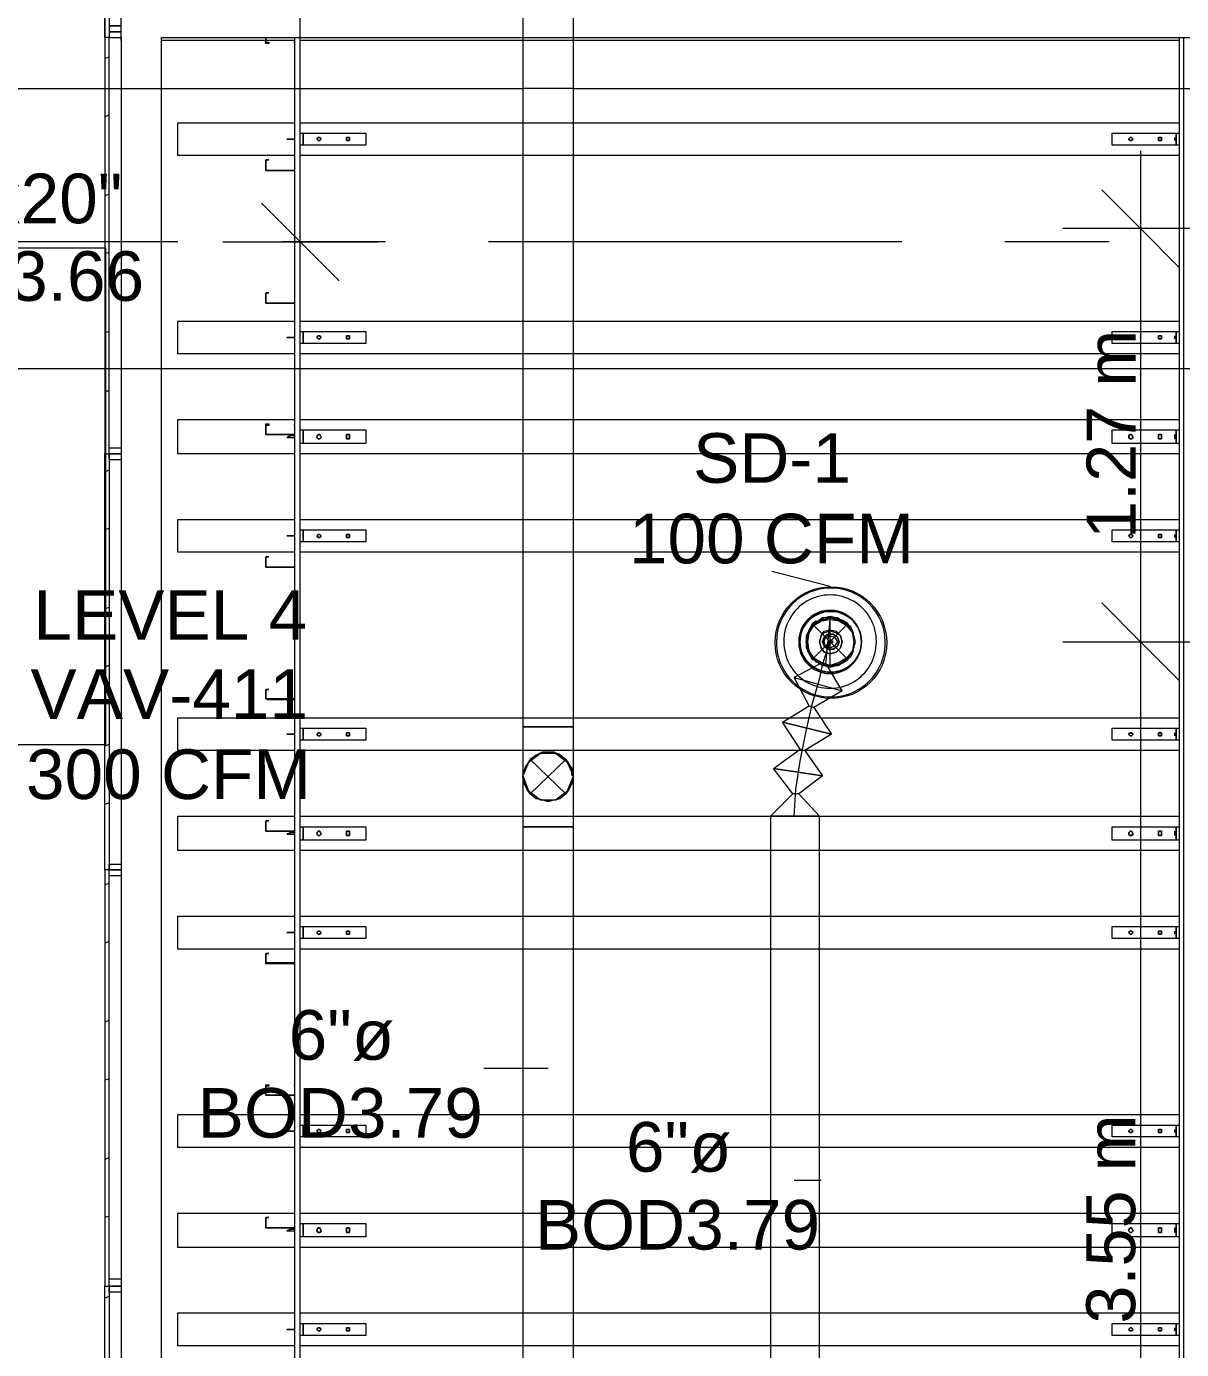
# Model space of a CAD drawing. Header units: metres. Extents: x 98 to 337, y -7 to 53.
# Drawn here: x 119.598 to 123.144, y 40.839 to 44.903 of the extents above; entities that cross this region are included whole.
import ezdxf

# ---------------------------------------------------------------- set-up
doc = ezdxf.new("R2010")
doc.units = ezdxf.units.M
doc.layers.add('HVAC - Ductos', color=5, linetype='Continuous', lineweight=0)
doc.layers.add('PDF_Text', color=7, linetype='Continuous', lineweight=0)
doc.layers.add('PDF_Geometry', color=7, linetype='Continuous', lineweight=0, true_color=0xaaaaaa)
doc.styles.add('PDF Helvetica', font='')
doc.styles.get('PDF Helvetica').set_extended_font_data('Helvetica')

msp = doc.modelspace()

# ---------------------------------------------------------------- linework, layer by layer
at = {"layer": 'HVAC - Ductos', "lineweight": 0}
for points in [[(121.1949, 45.0061), (121.1261, 45.0932), (121.282, 45.0795), (121.204, 45.0061), (121.1949, 45.0061), (121.1216, 44.9374), (121.1216, 42.7519), (121.1261, 42.7519), (121.1353, 42.7519), (121.1445, 42.7519), (121.1628, 42.7519), (121.1812, 42.7519), (121.1994, 42.7519), (121.2178, 42.7519), (121.2361, 42.7519), (121.2544, 42.7519), (121.2636, 42.7519), (121.2728, 42.7519), (121.2774, 42.7519), (121.2774, 44.9374), (121.1216, 44.9374), (121.2774, 44.9374), (121.204, 45.0061)], [(121.1216, 43.8515), (116.8972, 43.8515), (116.8972, 44.7129), (121.1216, 44.7129)], [(121.2774, 44.7129), (128.7409, 44.7129), (128.7409, 43.8515), (121.2774, 43.8515)], [(122.0287, 42.9489), (122.0471, 42.9398), (122.0654, 42.9352), (122.0837, 42.9398), (122.1067, 42.9489), (122.1204, 42.9581), (122.1341, 42.9765), (122.1387, 42.9947), (122.1433, 43.0131), (122.1387, 43.0314), (122.1341, 43.0497), (122.1204, 43.0681), (122.1067, 43.0772), (122.0837, 43.0864), (122.0654, 43.0909), (122.0471, 43.0864), (122.0287, 43.0772)], [(122.0333, 43.0818), (122.0379, 43.0818), (122.0425, 43.0818)], [(122.0379, 42.9489), (122.0654, 42.9352), (122.0654, 43.0909), (122.0517, 42.9443), (122.0563, 42.9398)], [(122.0425, 43.0818), (122.0654, 43.0864), (122.0929, 43.0818)], [(122.0929, 43.0818), (122.0975, 43.0818)], [(122.0242, 43.0772), (122.0105, 43.0681), (122.0013, 43.0497), (121.9921, 43.0314), (121.9921, 43.0131), (121.9921, 42.9947), (122.0013, 42.9765), (122.0105, 42.9581)], [(122.0013, 43.0451), (122.015, 43.0635), (122.0333, 43.0772)], [(122.0105, 43.0681), (122.1204, 42.9581)], [(122.1204, 43.0681), (122.0105, 42.9581)], [(122.0975, 43.0772), (122.1204, 43.0635), (122.1341, 43.0451)], [(122.1341, 43.0405), (122.1387, 43.0405)], [(121.9967, 42.9856), (121.9921, 43.0131), (121.9967, 43.036)], [(122.1341, 43.036), (122.1387, 43.0131), (122.1341, 42.9856)], [(121.9967, 42.981), (121.9967, 42.9856)], [(122.0517, 42.9443), (122.0379, 42.9489), (122.0333, 42.9443), (122.015, 42.9627), (122.0013, 42.981)], [(122.0105, 42.9581), (122.015, 42.9581)], [(122.015, 42.9581), (122.0242, 42.9489)], [(122.1341, 42.981), (122.1204, 42.9627), (122.0975, 42.9443)], [(122.1387, 42.9856), (122.1341, 42.981)], [(122.0425, 42.9398), (122.0379, 42.9443), (122.0333, 42.9443), (121.9554, 42.9031), (122.1021, 42.8619), (122.015, 42.8115), (122.07, 42.729), (121.9188, 42.7656), (122.0013, 42.816), (122.015, 42.8115)], [(122.0013, 42.816), (121.9554, 42.9031), (122.1021, 42.8619), (122.0563, 42.9398)], [(122.0929, 42.9443), (122.0654, 42.9398), (122.0425, 42.9443)], [(122.0975, 42.9443), (122.0929, 42.9398)], [(121.9738, 42.6832), (121.9188, 42.7656), (122.07, 42.729), (121.9875, 42.6786), (122.0425, 42.6008), (121.8913, 42.6236), (121.9738, 42.6832), (121.9875, 42.6786)], [(121.2774, 39.7876), (121.2774, 42.4449), (121.2774, 42.4633), (121.2774, 42.5091), (121.2774, 42.5457), (121.2774, 42.5732), (121.2774, 42.5916), (121.2774, 42.6008), (121.2728, 42.6053), (121.2774, 42.6008), (121.2728, 42.5778), (121.2636, 42.5595), (121.2544, 42.5457), (121.2361, 42.532), (121.2224, 42.5274), (121.2361, 42.532), (121.2544, 42.5457), (121.2636, 42.5595), (121.2728, 42.5778), (121.2774, 42.6008), (121.2774, 42.6053), (121.2774, 42.6236), (121.2774, 42.6511), (121.2774, 42.6878), (121.2774, 42.7336), (121.2774, 42.7519), (121.2728, 42.7519), (121.2636, 42.7519), (121.2544, 42.7519), (121.2361, 42.7519), (121.2178, 42.7519), (121.1994, 42.7519), (121.1812, 42.7519), (121.1628, 42.7519), (121.1445, 42.7519), (121.1353, 42.7519), (121.1261, 42.7519), (121.1216, 42.7519), (121.1216, 42.7061), (121.1216, 42.6694), (121.1216, 42.6328), (121.1216, 42.6099), (121.1216, 42.6008), (121.1261, 42.5778), (121.1353, 42.5595), (121.1445, 42.5457), (121.1628, 42.532), (121.1812, 42.5274), (121.1994, 42.5228), (121.2178, 42.5274), (121.1994, 42.5228), (121.1812, 42.5274), (121.1628, 42.532), (121.1445, 42.5457), (121.1353, 42.5595), (121.1261, 42.5778), (121.1216, 42.6008)], [(121.1216, 42.5962), (121.1216, 42.6008), (121.1307, 42.6282), (121.1491, 42.6557), (121.172, 42.6694), (121.1994, 42.674), (121.2316, 42.6694), (121.2544, 42.6511), (121.2728, 42.6236), (121.2728, 42.6008)], [(121.2728, 42.6053), (121.2728, 42.619), (121.2636, 42.6374), (121.2544, 42.6511), (121.2361, 42.6648), (121.2178, 42.674), (121.1994, 42.674), (121.1812, 42.674), (121.1628, 42.6648), (121.1445, 42.6511), (121.1353, 42.6374), (121.1261, 42.619), (121.1216, 42.6008)], [(121.1445, 42.6511), (121.2544, 42.5457)], [(121.2544, 42.6511), (121.1445, 42.5457)], [(121.1216, 42.5962), (121.1216, 42.587), (121.1216, 42.5641), (121.1216, 42.532), (121.1216, 42.4907), (121.1216, 42.4449), (121.1261, 42.4449), (121.1353, 42.4449), (121.1445, 42.4449), (121.1628, 42.4449), (121.1812, 42.4449), (121.1994, 42.4449), (121.2178, 42.4449), (121.2361, 42.4449), (121.2544, 42.4449), (121.2636, 42.4449), (121.2728, 42.4449), (121.2774, 42.4449), (121.2728, 42.4449), (121.2636, 42.4449), (121.2544, 42.4449), (121.2361, 42.4449), (121.2178, 42.4449), (121.1994, 42.4449), (121.1812, 42.4449), (121.1628, 42.4449), (121.1445, 42.4449), (121.1353, 42.4449), (121.1261, 42.4449), (121.1216, 42.4449), (121.1216, 39.7876)], [(121.9508, 42.5457), (121.8913, 42.6236), (122.0425, 42.6008), (121.9692, 42.5457), (121.9508, 42.5457), (121.8822, 42.477), (121.8822, 39.7876), (121.8913, 39.7876), (121.9005, 39.7876), (121.9188, 39.7876), (121.9371, 39.7876), (121.9554, 39.7876), (121.9738, 39.7876), (121.9967, 39.7876), (122.0105, 39.7876), (122.0242, 39.7876), (122.0287, 39.7876), (122.0333, 39.7876), (122.0333, 42.477), (121.8822, 42.477), (122.0333, 42.477), (121.9692, 42.5457)]]:
    msp.add_lwpolyline(points, dxfattribs=at)
for points in [[(121.9005, 43.0131, 1.01402), (122.2349, 43.0131, 0.986577)], [(121.9234, 43.0131, 1.008104), (122.2074, 43.0131, 1.013316)], [(121.9692, 43.0131, 1.017914), (122.1616, 43.0131, 1.009869)]]:
    msp.add_lwpolyline(points, format="xyb", close=True, dxfattribs=at)
for points in [[(121.9967, 43.0314), (122.0013, 43.0497), (122.015, 43.0635), (122.0287, 43.0772), (122.0471, 43.0818), (122.0654, 43.0864), (122.0837, 43.0818), (122.1021, 43.0772), (122.1204, 43.0635), (122.1295, 43.0497), (122.1387, 43.0314), (122.1387, 43.0131), (122.1387, 42.9947), (122.1295, 42.9765), (122.1204, 42.9627), (122.1021, 42.9489), (122.0837, 42.9398), (122.0654, 42.9398), (122.0471, 42.9398), (122.0287, 42.9489), (122.015, 42.9627), (122.0013, 42.9765), (121.9967, 42.9947), (121.9921, 43.0131)], [(122.1295, 43.0589), (122.0883, 43.0864), (122.0425, 43.0864), (122.0059, 43.0589), (121.9921, 43.0131), (122.0059, 42.9673), (122.0425, 42.9398), (122.0883, 42.9398), (122.1295, 42.9673), (122.1433, 43.0131)], [(122.0013, 43.0405), (122.015, 43.0635), (122.0379, 43.0772), (122.0654, 43.0818), (122.0929, 43.0772), (122.1158, 43.0635), (122.1341, 43.0405), (122.1387, 43.0131), (122.1341, 42.9856), (122.1158, 42.9627), (122.0929, 42.9489), (122.0654, 42.9398), (122.0379, 42.9489), (122.015, 42.9627), (122.0013, 42.9856), (121.9967, 43.0131)], [(122.0379, 43.0314), (122.0333, 43.0131), (122.0379, 43.0314), (122.0471, 43.0451), (122.0654, 43.0497), (122.0837, 43.0451), (122.0975, 43.0314), (122.1021, 43.0131), (122.0975, 43.0314), (122.0837, 43.0405), (122.0654, 43.0451), (122.0471, 43.0405)], [(122.0975, 42.9947), (122.1021, 43.0131), (122.0975, 42.9947), (122.0837, 42.981), (122.0654, 42.9765), (122.0471, 42.981), (122.0379, 42.9947), (122.0333, 43.0131), (122.0379, 42.9947), (122.0471, 42.981), (122.0654, 42.9765), (122.0837, 42.981)], [(122.0471, 43.0268), (122.0425, 43.0131), (122.0471, 43.0268), (122.0563, 43.036), (122.0745, 43.036), (122.0883, 43.0268), (122.0929, 43.0131), (122.0883, 43.0268), (122.0745, 43.036), (122.0609, 43.036)], [(122.0883, 42.9993), (122.0929, 43.0131), (122.0883, 42.9993), (122.0745, 42.9901), (122.0563, 42.9901), (122.0471, 42.9993), (122.0425, 43.0131), (122.0471, 42.9993), (122.0609, 42.9901), (122.0745, 42.9901)], [(122.0517, 43.0268), (122.0654, 43.0314), (122.0791, 43.0268), (122.0883, 43.0131), (122.0791, 42.9993), (122.0654, 42.9947), (122.0517, 42.9993), (122.0471, 43.0131)], [(122.0654, 43.0177), (122.0609, 43.0131), (122.0654, 43.0177), (122.07, 43.0177), (122.0745, 43.0131), (122.07, 43.0085), (122.0654, 43.0085), (122.0609, 43.0131), (122.0654, 43.0085), (122.07, 43.0085), (122.07, 43.0131), (122.07, 43.0177)], [(121.259, 42.642), (121.2224, 42.6694), (121.1766, 42.6694), (121.1399, 42.642), (121.1216, 42.6008), (121.1399, 42.5549), (121.1766, 42.5274), (121.2224, 42.5274), (121.259, 42.5549), (121.2774, 42.6008)], [(122.0333, 42.477), (122.0287, 42.477), (122.0242, 42.477), (122.0105, 42.477), (121.9967, 42.477), (121.9738, 42.477), (121.9554, 42.477), (121.9371, 42.477), (121.9188, 42.477), (121.9005, 42.477), (121.8913, 42.477), (121.8822, 42.477), (121.8913, 42.477), (121.9005, 42.477), (121.9188, 42.477), (121.9371, 42.477), (121.9554, 42.477), (121.9738, 42.477), (121.9967, 42.477), (122.0105, 42.477), (122.0242, 42.477), (122.0287, 42.477)]]:
    msp.add_lwpolyline(points, close=True, dxfattribs=at)
for centre, radius in [((122.068, 43.0104), 0.1715), ((122.0667, 43.013), 0.095), ((122.0667, 43.013), 0.095), ((122.0672, 43.013), 0.0935)]:
    msp.add_circle(centre, radius, dxfattribs=at)
at = {"layer": 'PDF_Geometry', "lineweight": 0}
for points in [[(119.8891, 44.8595), (119.8891, 44.8687), (119.8891, 44.9924), (119.8891, 46.3394), (120.0128, 46.3394), (120.0128, 47.636), (123.5591, 47.636), (123.5591, 46.3394), (123.6873, 46.3394)], [(120.4389, 44.0027), (120.4389, 46.573)], [(119.8525, 46.0828), (119.8387, 46.0828), (119.8387, 44.8687), (119.8387, 46.0828), (119.8525, 46.0828), (119.8525, 44.8687), (119.8387, 44.8687)], [(119.8525, 46.0645), (119.8525, 44.9053), (119.8891, 44.9053), (119.8525, 44.9053), (119.8525, 44.887), (119.8891, 44.887), (119.8525, 44.887), (119.8525, 44.8687), (119.8387, 44.8687), (119.8387, 43.5903), (119.8525, 43.5903), (119.8525, 43.6087), (119.8891, 43.6087)], [(119.8891, 39.7372), (119.8525, 39.7372), (119.8525, 39.7555), (119.8891, 39.7555), (119.8525, 39.7555), (119.8387, 39.7555), (119.8387, 41.0338), (119.8525, 41.0338), (119.8525, 42.3121), (119.8387, 42.3121), (119.8387, 43.5903), (119.8525, 43.5903), (119.8525, 44.8687), (119.8891, 44.8687), (119.8891, 38.5459), (120.0128, 38.5459), (120.0128, 37.2218), (120.0128, 38.5459), (119.9762, 38.5459)], [(123.5591, 44.8687), (123.5591, 39.9708), (120.0128, 39.9708), (120.0128, 44.8687), (123.6873, 44.8687), (123.6873, 44.8595)], [(120.1456, 44.8687), (120.3335, 44.8687), (120.4206, 44.8687), (120.4206, 39.9708), (120.4389, 39.9708), (120.4389, 44.8687), (123.1375, 44.8687), (123.1375, 39.9708), (123.1513, 39.9708), (123.1513, 44.8687), (123.1559, 44.8687)], [(120.4206, 44.8595), (120.3335, 44.8595), (120.0128, 44.8595)], [(120.4206, 44.8503), (120.4206, 44.8549)], [(123.1375, 44.8595), (120.4389, 44.8595)], [(119.8525, 44.8091), (119.8387, 44.8046)], [(121.2774, 44.7129), (121.1216, 44.7129)], [(119.8525, 44.6304), (119.8387, 44.6259)], [(120.4206, 44.5067), (120.0632, 44.5067), (120.0632, 44.6075), (120.4206, 44.6075)], [(120.4389, 44.6075), (123.1375, 44.6075)], [(120.3977, 44.5571), (120.4069, 44.5571), (120.3977, 44.5571)], [(120.4069, 44.5571), (120.4206, 44.5571), (120.4069, 44.5571)], [(120.4389, 44.5754), (120.4481, 44.5754), (120.6405, 44.5754), (120.6405, 44.5388), (120.4481, 44.5388), (120.4389, 44.5388)], [(123.1375, 44.5388), (123.1283, 44.5388), (122.9314, 44.5388), (122.9314, 44.5754), (123.1283, 44.5754), (123.1375, 44.5754)], [(123.1375, 44.5067), (120.4389, 44.5067)], [(123.0184, 44.5205), (123.0184, 43.0131), (123.0184, 39.224)], [(119.8525, 44.3876), (119.8387, 44.383)], [(123.1375, 44.1631), (123.0184, 44.2822), (122.8993, 44.4014)], [(120.3198, 44.3601), (120.4389, 44.241), (120.558, 44.1219)], [(123.2567, 44.2822), (123.0184, 44.2822), (122.7801, 44.2822)], [(120.0632, 44.241), (118.7941, 44.241)], [(120.2006, 44.241), (120.4389, 44.241), (120.6772, 44.241)], [(120.7, 44.241), (120.3839, 44.241)], [(122.2854, 44.241), (121.0162, 44.241)], [(122.9222, 44.241), (122.6015, 44.241)], [(119.8525, 44.2089), (119.8387, 44.2043)], [(120.4206, 43.8974), (120.0632, 43.8974), (120.0632, 43.9981), (120.4206, 43.9981)], [(120.4389, 43.9981), (123.1375, 43.9981)], [(119.8525, 43.9661), (119.8387, 43.9615)], [(120.3977, 43.9477), (120.4069, 43.9477), (120.3977, 43.9477)], [(120.4069, 43.9477), (120.4206, 43.9477), (120.4069, 43.9477)], [(120.4389, 43.9661), (120.4481, 43.9661), (120.6405, 43.9661), (120.6405, 43.9294), (120.4481, 43.9294), (120.4389, 43.9294)], [(123.1375, 43.9294), (123.1283, 43.9294), (122.9314, 43.9294), (122.9314, 43.9661), (123.1283, 43.9661), (123.1375, 43.9661)], [(123.1375, 43.8974), (120.4389, 43.8974)], [(121.2774, 43.8515), (121.1216, 43.8515)], [(119.8525, 43.7828), (119.8387, 43.7828)], [(120.4206, 43.5903), (120.0632, 43.5903), (120.0632, 43.6958), (120.4206, 43.6958)], [(120.4389, 43.6958), (123.1375, 43.6958)], [(120.4206, 43.6774), (120.4206, 43.682)], [(120.4389, 43.6637), (120.4481, 43.6637), (120.6405, 43.6637), (120.6405, 43.6225), (120.4481, 43.6225), (120.4389, 43.6225)], [(120.4481, 43.6499), (120.4481, 43.6453)], [(123.1375, 43.6225), (123.1283, 43.6225), (122.9314, 43.6225), (122.9314, 43.6637), (123.1283, 43.6637), (123.1375, 43.6637)], [(123.1283, 43.6453), (123.1283, 43.6499)], [(120.4206, 43.6453), (120.4069, 43.6453), (120.3977, 43.6407), (120.4069, 43.6407), (120.4206, 43.6407)], [(120.4069, 43.6407), (120.4069, 43.6453)], [(120.4481, 43.6407), (120.4481, 43.6362)], [(123.1283, 43.6362), (123.1283, 43.6407)], [(119.8891, 43.5721), (119.8525, 43.5721), (119.8525, 43.5903), (119.8891, 43.5903), (119.8525, 43.5903), (119.8525, 42.3121), (119.8387, 42.3121), (119.8387, 41.0338), (119.8525, 41.0338), (119.8525, 41.0567), (119.8891, 41.0567)], [(123.1375, 43.5903), (120.4389, 43.5903)], [(119.8525, 43.5399), (119.8387, 43.5354)], [(120.4206, 43.288), (120.0632, 43.288), (120.0632, 43.3888), (120.4206, 43.3888)], [(120.4389, 43.3888), (123.1375, 43.3888)], [(119.8525, 43.3613), (119.8387, 43.3567)], [(120.3977, 43.3384), (120.4069, 43.3384), (120.3977, 43.3384)], [(120.4069, 43.3384), (120.4206, 43.3384), (120.4069, 43.3384)], [(120.4389, 43.3567), (120.4481, 43.3567), (120.6405, 43.3567), (120.6405, 43.32), (120.4481, 43.32), (120.4389, 43.32)], [(123.1375, 43.32), (123.1283, 43.32), (122.9314, 43.32), (122.9314, 43.3567), (123.1283, 43.3567), (123.1375, 43.3567)], [(123.1375, 43.288), (120.4389, 43.288)], [(122.0654, 43.1826), (121.8867, 43.2284)], [(123.1375, 42.8939), (123.0184, 43.0131), (122.8993, 43.1322)], [(119.8525, 43.1185), (119.8387, 43.1139)], [(121.9554, 42.477), (121.96, 42.5595), (121.9738, 42.6465), (121.9921, 42.7382), (122.0105, 42.8206), (122.0333, 42.8985), (122.0425, 42.9398), (122.0471, 42.9581), (122.0609, 42.9993), (122.0654, 43.0131)], [(122.7801, 43.0131), (123.0184, 43.0131), (123.2567, 43.0131)], [(119.8525, 42.9398), (119.8387, 42.9352)], [(120.4206, 42.8344), (120.3381, 42.8344), (120.3335, 42.839), (120.3335, 42.8665), (120.3427, 42.8665), (120.3335, 42.8665), (120.3335, 42.839), (120.3381, 42.839), (120.4206, 42.839)], [(120.4206, 42.6786), (120.0632, 42.6786), (120.0632, 42.7794), (120.4206, 42.7794)], [(120.4389, 42.7794), (123.1375, 42.7794)], [(120.3977, 42.729), (120.4069, 42.729), (120.3977, 42.729)], [(120.4069, 42.729), (120.4206, 42.729), (120.4069, 42.729)], [(120.4389, 42.7474), (120.4481, 42.7474), (120.6405, 42.7474), (120.6405, 42.7107), (120.4481, 42.7107), (120.4389, 42.7107)], [(123.1375, 42.7107), (123.1283, 42.7107), (122.9314, 42.7107), (122.9314, 42.7474), (123.1283, 42.7474), (123.1375, 42.7474)], [(119.8525, 42.697), (119.8387, 42.6924)], [(123.1375, 42.6786), (120.4389, 42.6786)], [(119.8525, 42.5183), (119.8387, 42.5137)], [(120.4206, 42.3716), (120.0632, 42.3716), (120.0632, 42.477), (120.4206, 42.477)], [(120.4389, 42.477), (123.1375, 42.477)], [(120.4389, 42.4449), (120.4481, 42.4449), (120.6405, 42.4449), (120.6405, 42.4037), (120.4481, 42.4037), (120.4389, 42.4037)], [(120.4481, 42.4312), (120.4481, 42.4266)], [(123.1375, 42.4037), (123.1283, 42.4037), (122.9314, 42.4037), (122.9314, 42.4449), (123.1283, 42.4449), (123.1375, 42.4449)], [(123.1283, 42.4266), (123.1283, 42.4312)], [(120.4206, 42.4266), (120.4069, 42.4266), (120.3977, 42.4221), (120.4069, 42.4221), (120.4206, 42.4221)], [(120.4069, 42.4221), (120.4069, 42.4266)], [(120.4481, 42.4221), (120.4481, 42.4175)], [(123.1283, 42.4175), (123.1283, 42.4221)], [(123.1375, 42.3716), (120.4389, 42.3716)], [(119.8891, 42.2937), (119.8525, 42.2937), (119.8525, 42.3121), (119.8891, 42.3121), (119.8525, 42.3121), (119.8525, 42.3304), (119.8891, 42.3304)], [(119.8525, 42.2708), (119.8387, 42.2662)], [(120.4206, 42.0692), (120.0632, 42.0692), (120.0632, 42.17), (120.4206, 42.17)], [(120.4389, 42.17), (123.1375, 42.17)], [(120.3977, 42.1196), (120.4069, 42.1196), (120.3977, 42.1196)], [(120.4069, 42.1196), (120.4206, 42.1196), (120.4069, 42.1196)], [(120.4389, 42.138), (120.4481, 42.138), (120.6405, 42.138), (120.6405, 42.1013), (120.4481, 42.1013), (120.4389, 42.1013)], [(123.1375, 42.1013), (123.1283, 42.1013), (122.9314, 42.1013), (122.9314, 42.138), (123.1283, 42.138), (123.1375, 42.138)], [(119.8525, 42.0922), (119.8387, 42.0876)], [(123.1375, 42.0692), (120.4389, 42.0692)], [(120.4206, 42.0234), (120.3381, 42.0234), (120.3335, 42.0234), (120.3335, 42.028), (120.3335, 42.0555), (120.3427, 42.0555), (120.3335, 42.0555), (120.3335, 42.028), (120.3381, 42.028), (120.4206, 42.028)], [(119.8525, 41.8493), (119.8387, 41.8447)], [(121.1994, 41.7027), (121.0025, 41.7027)], [(119.8525, 41.6706), (119.8387, 41.666)], [(120.4206, 41.6477), (120.4206, 41.6523)], [(120.4206, 41.4599), (120.0632, 41.4599), (120.0632, 41.5607), (120.4206, 41.5607)], [(120.4389, 41.5607), (123.1375, 41.5607)], [(120.4069, 41.5103), (120.3977, 41.5103), (120.4069, 41.5103)], [(120.4206, 41.5103), (120.4069, 41.5103), (120.4206, 41.5103)], [(120.4389, 41.5286), (120.4481, 41.5286), (120.6405, 41.5286), (120.6405, 41.492), (120.4481, 41.492), (120.4389, 41.492)], [(123.1375, 41.492), (123.1283, 41.492), (122.9314, 41.492), (122.9314, 41.5286), (123.1283, 41.5286), (123.1375, 41.5286)], [(123.1375, 41.4599), (120.4389, 41.4599)], [(119.8525, 41.4278), (119.8387, 41.4232)], [(121.9554, 41.3591), (122.0379, 41.3591)], [(120.4206, 41.1529), (120.0632, 41.1529), (120.0632, 41.2583), (120.4206, 41.2583)], [(120.4389, 41.2583), (123.1375, 41.2583)], [(119.8525, 41.2491), (119.8387, 41.2445)], [(120.4389, 41.2263), (120.4481, 41.2263), (120.6405, 41.2263), (120.6405, 41.185), (120.4481, 41.185), (120.4389, 41.185)], [(120.4481, 41.2125), (120.4481, 41.2079)], [(123.1375, 41.185), (123.1283, 41.185), (122.9314, 41.185), (122.9314, 41.2263), (123.1283, 41.2263), (123.1375, 41.2263)], [(123.1283, 41.2079), (123.1283, 41.2125)], [(120.4206, 41.2079), (120.4069, 41.2079), (120.3977, 41.2033), (120.4069, 41.2033), (120.4206, 41.2033)], [(120.4069, 41.2033), (120.4069, 41.2079)], [(120.4481, 41.2033), (120.4481, 41.1987)], [(123.1283, 41.1987), (123.1283, 41.2033)], [(123.1375, 41.1529), (120.4389, 41.1529)], [(119.8891, 41.0154), (119.8525, 41.0154), (119.8525, 41.0338), (119.8891, 41.0338), (119.8525, 41.0338), (119.8525, 39.7555), (119.8387, 39.7555), (119.8387, 38.5459), (119.8525, 38.5459), (119.8525, 39.7555), (119.8525, 39.7784), (119.8891, 39.7784)], [(119.8525, 41.0017), (119.8387, 40.9971)], [(120.4206, 40.8505), (120.0632, 40.8505), (120.0632, 40.9514), (120.4206, 40.9514)], [(120.4389, 40.9514), (123.1375, 40.9514)], [(120.4069, 40.9009), (120.3977, 40.9009), (120.4069, 40.9009)], [(120.4206, 40.9009), (120.4069, 40.9009), (120.4206, 40.9009)], [(120.4389, 40.9192), (120.4481, 40.9192), (120.6405, 40.9192), (120.6405, 40.8826), (120.4481, 40.8826), (120.4389, 40.8826)], [(123.1375, 40.8826), (123.1283, 40.8826), (122.9314, 40.8826), (122.9314, 40.9192), (123.1283, 40.9192), (123.1375, 40.9192)], [(123.1375, 40.8505), (120.4389, 40.8505)]]:
    msp.add_lwpolyline(points, dxfattribs=at)
for points in [[(120.3335, 44.8549), (120.3427, 44.8549), (120.3427, 44.8503), (120.3335, 44.8503), (120.3335, 44.8687)], [(120.4481, 44.5754), (120.4481, 44.5388)], [(120.4481, 44.5571), (120.4481, 44.5525), (120.4481, 44.5571), (120.4481, 44.5617), (120.4481, 44.5571), (120.4481, 44.5525), (120.4481, 44.5571), (120.4481, 44.5617)], [(120.4893, 44.5571), (120.4939, 44.5525), (120.4985, 44.5525), (120.5031, 44.5571), (120.4985, 44.5617), (120.4939, 44.5617)], [(120.5031, 44.5571), (120.4985, 44.5525), (120.4939, 44.5525), (120.4893, 44.5571), (120.4939, 44.5617), (120.4985, 44.5617)], [(120.5809, 44.5571), (120.5809, 44.5525), (120.5901, 44.5525), (120.5901, 44.5571), (120.5901, 44.5617), (120.5809, 44.5617)], [(120.5901, 44.5571), (120.5901, 44.5525), (120.5809, 44.5525), (120.5809, 44.5571), (120.5809, 44.5617), (120.5901, 44.5617)], [(122.9818, 44.5571), (122.9863, 44.5525), (122.9909, 44.5525), (122.9955, 44.5571), (122.9909, 44.5617), (122.9863, 44.5617)], [(122.9955, 44.5571), (122.9909, 44.5525), (122.9863, 44.5525), (122.9818, 44.5571), (122.9863, 44.5617), (122.9909, 44.5617)], [(123.0734, 44.5571), (123.0734, 44.5525), (123.0825, 44.5525), (123.0825, 44.5571), (123.0825, 44.5617), (123.0734, 44.5617)], [(123.0825, 44.5571), (123.0825, 44.5525), (123.0734, 44.5525), (123.0734, 44.5571), (123.0734, 44.5617), (123.0825, 44.5617)], [(123.1238, 44.5571), (123.1238, 44.5525), (123.1238, 44.5571), (123.1238, 44.5617)], [(123.1283, 44.5754), (123.1283, 44.5388)], [(123.1283, 44.5571), (123.1283, 44.5525), (123.1283, 44.5571), (123.1283, 44.5617)], [(120.3381, 44.4609), (120.3335, 44.4609), (120.3335, 44.493), (120.3427, 44.493), (120.3335, 44.493), (120.3335, 44.4609), (120.3381, 44.4609), (120.4206, 44.4609)], [(120.3381, 44.0531), (120.3335, 44.0531), (120.3335, 44.0577), (120.3335, 44.0852), (120.3427, 44.0852), (120.3335, 44.0852), (120.3335, 44.0577), (120.3335, 44.0531), (120.3381, 44.0531), (120.4206, 44.0531)], [(120.4481, 43.9661), (120.4481, 43.9294)], [(120.4481, 43.9477), (120.4481, 43.9432), (120.4481, 43.9477), (120.4481, 43.9523), (120.4481, 43.9477), (120.4481, 43.9432), (120.4481, 43.9477), (120.4481, 43.9523)], [(120.4893, 43.9477), (120.4939, 43.9432), (120.4985, 43.9432), (120.5031, 43.9477), (120.4985, 43.9523), (120.4939, 43.9523)], [(120.5031, 43.9477), (120.4985, 43.9432), (120.4939, 43.9432), (120.4893, 43.9477), (120.4939, 43.9523), (120.4985, 43.9523)], [(120.5809, 43.9477), (120.5809, 43.9432), (120.5901, 43.9432), (120.5901, 43.9477), (120.5901, 43.9523), (120.5809, 43.9523)], [(120.5901, 43.9477), (120.5901, 43.9432), (120.5809, 43.9432), (120.5809, 43.9477), (120.5809, 43.9523), (120.5901, 43.9523)], [(122.9818, 43.9477), (122.9863, 43.9432), (122.9909, 43.9432), (122.9955, 43.9477), (122.9909, 43.9523), (122.9863, 43.9523)], [(122.9955, 43.9477), (122.9909, 43.9432), (122.9863, 43.9432), (122.9818, 43.9477), (122.9863, 43.9523), (122.9909, 43.9523)], [(123.0734, 43.9477), (123.0734, 43.9432), (123.0825, 43.9432), (123.0825, 43.9477), (123.0825, 43.9523), (123.0734, 43.9523)], [(123.0825, 43.9477), (123.0825, 43.9432), (123.0734, 43.9432), (123.0734, 43.9477), (123.0734, 43.9523), (123.0825, 43.9523)], [(123.1238, 43.9477), (123.1238, 43.9432), (123.1238, 43.9477), (123.1238, 43.9523)], [(123.1283, 43.9661), (123.1283, 43.9294)], [(123.1283, 43.9477), (123.1283, 43.9432), (123.1283, 43.9477), (123.1283, 43.9523)], [(120.3381, 43.6499), (120.3335, 43.6499), (120.3335, 43.682), (120.3427, 43.682), (120.3427, 43.6774), (120.3335, 43.6774), (120.3335, 43.6499), (120.3381, 43.6499), (120.4206, 43.6499)], [(120.4481, 43.6637), (120.4481, 43.6225)], [(120.4481, 43.6407), (120.4481, 43.6362), (120.4481, 43.6407), (120.4481, 43.6499), (120.4481, 43.6407), (120.4481, 43.6362), (120.4481, 43.6407), (120.4481, 43.6499)], [(120.4893, 43.6407), (120.4939, 43.6362), (120.4985, 43.6362), (120.5031, 43.6407), (120.4985, 43.6499), (120.4939, 43.6499), (120.4893, 43.6453)], [(120.5031, 43.6407), (120.4985, 43.6362), (120.4939, 43.6362), (120.4893, 43.6407), (120.4939, 43.6499), (120.4985, 43.6499)], [(120.5809, 43.6407), (120.5809, 43.6362), (120.5901, 43.6362), (120.5901, 43.6407), (120.5901, 43.6499), (120.5809, 43.6499), (120.5809, 43.6453)], [(120.5901, 43.6407), (120.5901, 43.6362), (120.5809, 43.6362), (120.5809, 43.6407), (120.5809, 43.6499), (120.5901, 43.6499)], [(122.9818, 43.6407), (122.9863, 43.6362), (122.9909, 43.6362), (122.9955, 43.6407), (122.9909, 43.6499), (122.9863, 43.6499), (122.9818, 43.6453)], [(122.9955, 43.6407), (122.9909, 43.6362), (122.9863, 43.6362), (122.9818, 43.6407), (122.9863, 43.6499), (122.9909, 43.6499)], [(123.0734, 43.6407), (123.0734, 43.6362), (123.0825, 43.6362), (123.0825, 43.6407), (123.0825, 43.6499), (123.0734, 43.6499), (123.0734, 43.6453)], [(123.0825, 43.6407), (123.0825, 43.6362), (123.0734, 43.6362), (123.0734, 43.6407), (123.0734, 43.6499), (123.0825, 43.6499)], [(123.1238, 43.6407), (123.1238, 43.6362), (123.1238, 43.6407), (123.1238, 43.6499)], [(123.1283, 43.6637), (123.1283, 43.6225)], [(123.1283, 43.6407), (123.1283, 43.6362), (123.1283, 43.6407), (123.1283, 43.6499)], [(120.4481, 43.3567), (120.4481, 43.32)], [(120.4481, 43.3384), (120.4481, 43.3338), (120.4481, 43.3384), (120.4481, 43.343), (120.4481, 43.3384), (120.4481, 43.3338), (120.4481, 43.3384), (120.4481, 43.343)], [(120.4893, 43.3384), (120.4939, 43.3338), (120.4985, 43.3338), (120.5031, 43.3384), (120.4985, 43.343), (120.4939, 43.343)], [(120.5031, 43.3384), (120.4985, 43.3338), (120.4939, 43.3338), (120.4893, 43.3384), (120.4939, 43.343), (120.4985, 43.343)], [(120.5809, 43.3384), (120.5809, 43.3338), (120.5901, 43.3338), (120.5901, 43.3384), (120.5901, 43.343), (120.5809, 43.343)], [(120.5901, 43.3384), (120.5901, 43.3338), (120.5809, 43.3338), (120.5809, 43.3384), (120.5809, 43.343), (120.5901, 43.343)], [(122.9818, 43.3384), (122.9863, 43.3338), (122.9909, 43.3338), (122.9955, 43.3384), (122.9909, 43.343), (122.9863, 43.343)], [(122.9955, 43.3384), (122.9909, 43.3338), (122.9863, 43.3338), (122.9818, 43.3384), (122.9863, 43.343), (122.9909, 43.343)], [(123.0734, 43.3384), (123.0734, 43.3338), (123.0825, 43.3338), (123.0825, 43.3384), (123.0825, 43.343), (123.0734, 43.343)], [(123.0825, 43.3384), (123.0825, 43.3338), (123.0734, 43.3338), (123.0734, 43.3384), (123.0734, 43.343), (123.0825, 43.343)], [(123.1238, 43.3384), (123.1238, 43.3338), (123.1238, 43.3384), (123.1238, 43.343)], [(123.1283, 43.3567), (123.1283, 43.32)], [(123.1283, 43.3384), (123.1283, 43.3338), (123.1283, 43.3384), (123.1283, 43.343)], [(120.3381, 43.2422), (120.3335, 43.2422), (120.3335, 43.2742), (120.3427, 43.2742), (120.3335, 43.2742), (120.3335, 43.2422), (120.3381, 43.2422), (120.4206, 43.2422)], [(120.4481, 42.7474), (120.4481, 42.7107)], [(120.4481, 42.729), (120.4481, 42.7244), (120.4481, 42.729), (120.4481, 42.7336), (120.4481, 42.729), (120.4481, 42.7244), (120.4481, 42.729), (120.4481, 42.7336)], [(120.4893, 42.729), (120.4939, 42.7244), (120.4985, 42.7244), (120.5031, 42.729), (120.4985, 42.7336), (120.4939, 42.7336)], [(120.5031, 42.729), (120.4985, 42.7244), (120.4939, 42.7244), (120.4893, 42.729), (120.4939, 42.7336), (120.4985, 42.7336)], [(120.5809, 42.729), (120.5809, 42.7244), (120.5901, 42.7244), (120.5901, 42.729), (120.5901, 42.7336), (120.5809, 42.7336)], [(120.5901, 42.729), (120.5901, 42.7244), (120.5809, 42.7244), (120.5809, 42.729), (120.5809, 42.7336), (120.5901, 42.7336)], [(122.9818, 42.729), (122.9863, 42.7244), (122.9909, 42.7244), (122.9955, 42.729), (122.9909, 42.7336), (122.9863, 42.7336)], [(122.9955, 42.729), (122.9909, 42.7244), (122.9863, 42.7244), (122.9818, 42.729), (122.9863, 42.7336), (122.9909, 42.7336)], [(123.0734, 42.729), (123.0734, 42.7244), (123.0825, 42.7244), (123.0825, 42.729), (123.0825, 42.7336), (123.0734, 42.7336)], [(123.0825, 42.729), (123.0825, 42.7244), (123.0734, 42.7244), (123.0734, 42.729), (123.0734, 42.7336), (123.0825, 42.7336)], [(123.1238, 42.729), (123.1238, 42.7244), (123.1238, 42.729), (123.1238, 42.7336)], [(123.1283, 42.7474), (123.1283, 42.7107)], [(123.1283, 42.729), (123.1283, 42.7244), (123.1283, 42.729), (123.1283, 42.7336)], [(120.3381, 42.4312), (120.3335, 42.4312), (120.3335, 42.4633), (120.3427, 42.4633), (120.3335, 42.4633), (120.3335, 42.4312), (120.3381, 42.4312), (120.4206, 42.4312)], [(120.4481, 42.4449), (120.4481, 42.4037)], [(120.4481, 42.4221), (120.4481, 42.4175), (120.4481, 42.4221), (120.4481, 42.4312), (120.4481, 42.4221), (120.4481, 42.4175), (120.4481, 42.4221), (120.4481, 42.4312)], [(120.4893, 42.4221), (120.4939, 42.4175), (120.4985, 42.4175), (120.5031, 42.4221), (120.4985, 42.4312), (120.4939, 42.4312), (120.4893, 42.4266)], [(120.5031, 42.4221), (120.4985, 42.4175), (120.4939, 42.4175), (120.4893, 42.4221), (120.4939, 42.4312), (120.4985, 42.4312)], [(120.5809, 42.4221), (120.5809, 42.4175), (120.5901, 42.4175), (120.5901, 42.4221), (120.5901, 42.4312), (120.5809, 42.4312), (120.5809, 42.4266)], [(120.5901, 42.4221), (120.5901, 42.4175), (120.5809, 42.4175), (120.5809, 42.4221), (120.5809, 42.4312), (120.5901, 42.4312)], [(122.9818, 42.4221), (122.9863, 42.4175), (122.9909, 42.4175), (122.9955, 42.4221), (122.9909, 42.4312), (122.9863, 42.4312), (122.9818, 42.4266)], [(122.9955, 42.4221), (122.9909, 42.4175), (122.9863, 42.4175), (122.9818, 42.4221), (122.9863, 42.4312), (122.9909, 42.4312)], [(123.0734, 42.4221), (123.0734, 42.4175), (123.0825, 42.4175), (123.0825, 42.4221), (123.0825, 42.4312), (123.0734, 42.4312), (123.0734, 42.4266)], [(123.0825, 42.4221), (123.0825, 42.4175), (123.0734, 42.4175), (123.0734, 42.4221), (123.0734, 42.4312), (123.0825, 42.4312)], [(123.1238, 42.4221), (123.1238, 42.4175), (123.1238, 42.4221), (123.1238, 42.4312)], [(123.1283, 42.4449), (123.1283, 42.4037)], [(123.1283, 42.4221), (123.1283, 42.4175), (123.1283, 42.4221), (123.1283, 42.4312)], [(120.4481, 42.138), (120.4481, 42.1013)], [(120.4481, 42.1196), (120.4481, 42.115), (120.4481, 42.1196), (120.4481, 42.1242), (120.4481, 42.1196), (120.4481, 42.115), (120.4481, 42.1196), (120.4481, 42.1242)], [(120.4893, 42.1196), (120.4939, 42.115), (120.4985, 42.115), (120.5031, 42.1196), (120.4985, 42.1242), (120.4939, 42.1242)], [(120.5031, 42.1196), (120.4985, 42.115), (120.4939, 42.115), (120.4893, 42.1196), (120.4939, 42.1242), (120.4985, 42.1242)], [(120.5809, 42.1196), (120.5809, 42.115), (120.5901, 42.115), (120.5901, 42.1196), (120.5901, 42.1242), (120.5809, 42.1242)], [(120.5901, 42.1196), (120.5901, 42.115), (120.5809, 42.115), (120.5809, 42.1196), (120.5809, 42.1242), (120.5901, 42.1242)], [(122.9818, 42.1196), (122.9863, 42.115), (122.9909, 42.115), (122.9955, 42.1196), (122.9909, 42.1242), (122.9863, 42.1242)], [(122.9955, 42.1196), (122.9909, 42.115), (122.9863, 42.115), (122.9818, 42.1196), (122.9863, 42.1242), (122.9909, 42.1242)], [(123.0734, 42.1196), (123.0734, 42.115), (123.0825, 42.115), (123.0825, 42.1196), (123.0825, 42.1242), (123.0734, 42.1242)], [(123.0825, 42.1196), (123.0825, 42.115), (123.0734, 42.115), (123.0734, 42.1196), (123.0734, 42.1242), (123.0825, 42.1242)], [(123.1238, 42.1196), (123.1238, 42.115), (123.1238, 42.1196), (123.1238, 42.1242)], [(123.1283, 42.138), (123.1283, 42.1013)], [(123.1283, 42.1196), (123.1283, 42.115), (123.1283, 42.1196), (123.1283, 42.1242)], [(120.3381, 41.6202), (120.3335, 41.6202), (120.3335, 41.6523), (120.3427, 41.6523), (120.3427, 41.6477), (120.3335, 41.6477), (120.3335, 41.6202), (120.3381, 41.6202), (120.4206, 41.6202)], [(120.4481, 41.5286), (120.4481, 41.492)], [(120.4481, 41.5103), (120.4481, 41.5148), (120.4481, 41.5103), (120.4481, 41.5057), (120.4481, 41.5103), (120.4481, 41.5148), (120.4481, 41.5103), (120.4481, 41.5057)], [(120.5031, 41.5103), (120.4985, 41.5148), (120.4939, 41.5148), (120.4893, 41.5103), (120.4939, 41.5057), (120.4985, 41.5057)], [(120.4893, 41.5103), (120.4939, 41.5148), (120.4985, 41.5148), (120.5031, 41.5103), (120.4985, 41.5057), (120.4939, 41.5057)], [(120.5901, 41.5103), (120.5901, 41.5148), (120.5809, 41.5148), (120.5809, 41.5103), (120.5809, 41.5057), (120.5901, 41.5057)], [(120.5809, 41.5103), (120.5809, 41.5148), (120.5901, 41.5148), (120.5901, 41.5103), (120.5901, 41.5057), (120.5809, 41.5057)], [(122.9955, 41.5103), (122.9909, 41.5148), (122.9863, 41.5148), (122.9818, 41.5103), (122.9863, 41.5057), (122.9909, 41.5057)], [(122.9818, 41.5103), (122.9863, 41.5148), (122.9909, 41.5148), (122.9955, 41.5103), (122.9909, 41.5057), (122.9863, 41.5057)], [(123.0825, 41.5103), (123.0825, 41.5148), (123.0734, 41.5148), (123.0734, 41.5103), (123.0734, 41.5057), (123.0825, 41.5057)], [(123.0734, 41.5103), (123.0734, 41.5148), (123.0825, 41.5148), (123.0825, 41.5103), (123.0825, 41.5057), (123.0734, 41.5057)], [(123.1238, 41.5103), (123.1238, 41.5148), (123.1238, 41.5103), (123.1238, 41.5057)], [(123.1283, 41.5286), (123.1283, 41.492)], [(123.1283, 41.5103), (123.1283, 41.5148), (123.1283, 41.5103), (123.1283, 41.5057)], [(120.3381, 41.2125), (120.3335, 41.2125), (120.3335, 41.2171), (120.3335, 41.2445), (120.3427, 41.2445), (120.3335, 41.2445), (120.3335, 41.2171), (120.3335, 41.2125), (120.3381, 41.2125), (120.4206, 41.2125)], [(120.4481, 41.2263), (120.4481, 41.185)], [(120.4481, 41.2033), (120.4481, 41.2125), (120.4481, 41.2033), (120.4481, 41.1987), (120.4481, 41.2033), (120.4481, 41.2125), (120.4481, 41.2033), (120.4481, 41.1987)], [(120.5031, 41.2033), (120.4985, 41.2125), (120.4939, 41.2125), (120.4893, 41.2079), (120.4893, 41.2033), (120.4939, 41.1987), (120.4985, 41.1987)], [(120.4893, 41.2033), (120.4939, 41.2125), (120.4985, 41.2125), (120.5031, 41.2033), (120.4985, 41.1987), (120.4939, 41.1987)], [(120.5901, 41.2033), (120.5901, 41.2125), (120.5809, 41.2125), (120.5809, 41.2079), (120.5809, 41.2033), (120.5809, 41.1987), (120.5901, 41.1987)], [(120.5809, 41.2033), (120.5809, 41.2125), (120.5901, 41.2125), (120.5901, 41.2033), (120.5901, 41.1987), (120.5809, 41.1987)], [(122.9955, 41.2033), (122.9909, 41.2125), (122.9863, 41.2125), (122.9818, 41.2079), (122.9818, 41.2033), (122.9863, 41.1987), (122.9909, 41.1987)], [(122.9818, 41.2033), (122.9863, 41.2125), (122.9909, 41.2125), (122.9955, 41.2033), (122.9909, 41.1987), (122.9863, 41.1987)], [(123.0825, 41.2033), (123.0825, 41.2125), (123.0734, 41.2125), (123.0734, 41.2079), (123.0734, 41.2033), (123.0734, 41.1987), (123.0825, 41.1987)], [(123.0734, 41.2033), (123.0734, 41.2125), (123.0825, 41.2125), (123.0825, 41.2033), (123.0825, 41.1987), (123.0734, 41.1987)], [(123.1238, 41.2033), (123.1238, 41.2125), (123.1238, 41.2033), (123.1238, 41.1987)], [(123.1283, 41.2263), (123.1283, 41.185)], [(123.1283, 41.2033), (123.1283, 41.2125), (123.1283, 41.2033), (123.1283, 41.1987)], [(120.4481, 40.9192), (120.4481, 40.8826)], [(120.4481, 40.9009), (120.4481, 40.9055), (120.4481, 40.9009), (120.4481, 40.8963), (120.4481, 40.9009), (120.4481, 40.9055), (120.4481, 40.9009), (120.4481, 40.8963)], [(120.5031, 40.9009), (120.4985, 40.9055), (120.4939, 40.9055), (120.4893, 40.9009), (120.4939, 40.8963), (120.4985, 40.8963)], [(120.4893, 40.9009), (120.4939, 40.9055), (120.4985, 40.9055), (120.5031, 40.9009), (120.4985, 40.8963), (120.4939, 40.8963)], [(120.5901, 40.9009), (120.5901, 40.9055), (120.5809, 40.9055), (120.5809, 40.9009), (120.5809, 40.8963), (120.5901, 40.8963)], [(120.5809, 40.9009), (120.5809, 40.9055), (120.5901, 40.9055), (120.5901, 40.9009), (120.5901, 40.8963), (120.5809, 40.8963)], [(122.9955, 40.9009), (122.9909, 40.9055), (122.9863, 40.9055), (122.9818, 40.9009), (122.9863, 40.8963), (122.9909, 40.8963)], [(122.9818, 40.9009), (122.9863, 40.9055), (122.9909, 40.9055), (122.9955, 40.9009), (122.9909, 40.8963), (122.9863, 40.8963)], [(123.0825, 40.9009), (123.0825, 40.9055), (123.0734, 40.9055), (123.0734, 40.9009), (123.0734, 40.8963), (123.0825, 40.8963)], [(123.0734, 40.9009), (123.0734, 40.9055), (123.0825, 40.9055), (123.0825, 40.9009), (123.0825, 40.8963), (123.0734, 40.8963)], [(123.1238, 40.9009), (123.1238, 40.9055), (123.1238, 40.9009), (123.1238, 40.8963)], [(123.1283, 40.9192), (123.1283, 40.8826)], [(123.1283, 40.9009), (123.1283, 40.9055), (123.1283, 40.9009), (123.1283, 40.8963)]]:
    msp.add_lwpolyline(points, close=True, dxfattribs=at)
at = {"layer": 'PDF_Geometry', "color": 240, "lineweight": 0, "true_color": 0xed1f24}
msp.add_lwpolyline([(119.037, 44.223), (119.8403, 44.223), (119.8403, 42.6969), (119.037, 42.6969)], close=True, dxfattribs=at)

# ---------------------------------------------------------------- texts
at = {"layer": 'PDF_Text', "lineweight": 0, "char_height": 0.15242, "attachment_point": 4, "style": 'PDF Helvetica'}
for s, insert in [('34"x20"', (119.1614, 44.3737)), ('BOD3.66', (119.0835, 44.1354)), ('SD-1', (121.6447, 43.5764)), ('100 CFM', (121.4477, 43.329)), ('LEVEL 4', (119.6196, 43.0953)), ('VAV-411', (119.6104, 42.8525)), ('300 CFM', (119.5967, 42.6051)), ('6"ø', (120.4031, 41.8033)), ('BOD3.79', (120.1236, 41.565)), ('6"ø', (121.4386, 41.4596)), ('BOD3.79', (121.1591, 41.2213))]:
    msp.add_mtext(s, dxfattribs=dict(at, insert=insert))
at = {"layer": 'PDF_Text', "lineweight": 0, "char_height": 0.15053, "attachment_point": 4, "rotation": 90, "style": 'PDF Helvetica'}
for s, insert in [('1.27 m', (122.928, 43.3286)), ('3.55 m', (122.928, 40.9186))]:
    msp.add_mtext(s, dxfattribs=dict(at, insert=insert))

doc.saveas('drawing.dxf')
